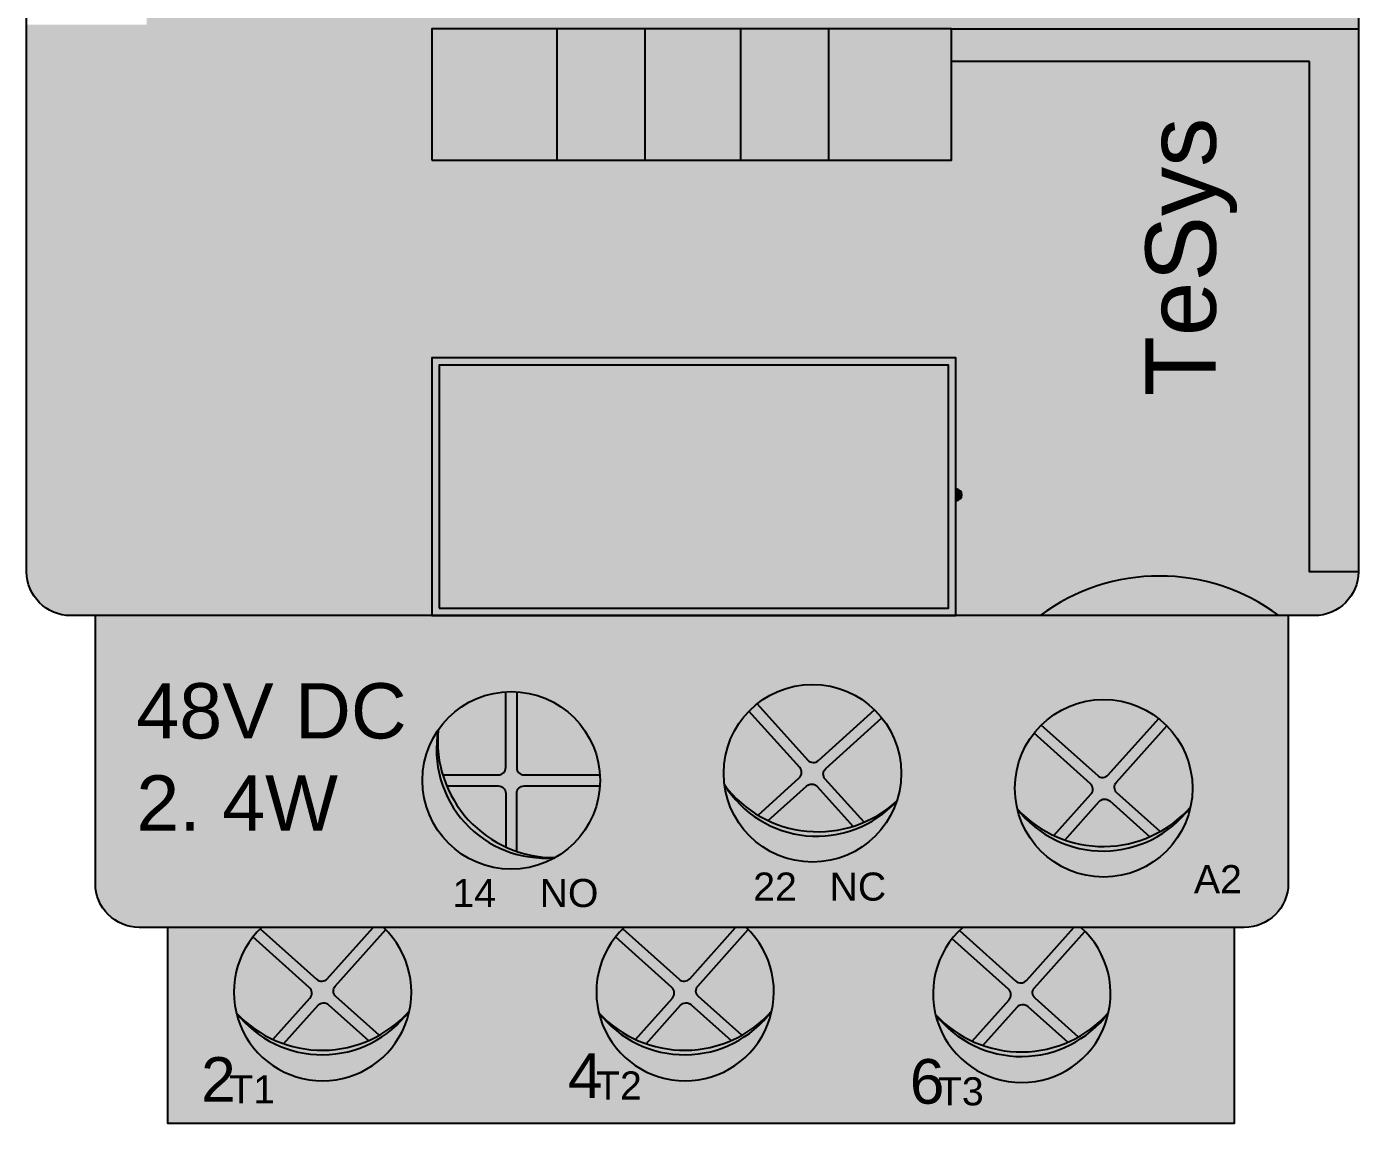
# Model space of a CAD drawing. Header units: millimetres. Extents: x 2499 to 4503, y 2704 to 3691.
# Drawn here: x 4156 to 4224.2, y 2813.1 to 2869.2 of the extents above; entities that cross this region are included whole.
import ezdxf

# ---------------------------------------------------------------- set-up
doc = ezdxf.new("R2010")
doc.units = ezdxf.units.MM
doc.layers.add('Imágenes', color=250, linetype='Continuous')
doc.layers.add('PDF_Imágenes', color=250, linetype='Continuous')
doc.styles.get("Standard").update_dxf_attribs({"font": 'arial.ttf'})

# ---------------------------------------------------------------- blocks, each defined once
blk = doc.blocks.new('CONTAC SNIDER')
at = {"layer": 'PDF_Imágenes', "true_color": 0xffffff}
h = blk.add_hatch(color=7, dxfattribs=at)
h.dxf.hatch_style = 1
h.paths.add_polyline_path([(36.54769154869064, 17.67528299214109, 0.414213562373095), (34.29704719160964, 19.92592734922209), (-29.40240995826844, 19.92592734922209, 0.4142135623730951), (-31.65305431534944, 17.67528299214109), (-31.65305431534944, 4.159073608584094), (-26.08799450143488, 4.159073608584094), (-26.08799450143488, 10.60415603141382), (36.54769154869064, 10.60415603141382)])
h.paths.add_polyline_path([(36.54769154869064, 10.02578870019943), (-25.50962717022048, 10.02578870019943), (-25.50962717022048, 3.5807062773697), (-31.65305431534944, 3.5807062773697), (-31.65305431534944, -24.43544077501292, 0.414213562373095), (-29.40240995826844, -26.68608513209392), (-10.89957336572661, -26.68608513209392), (-10.89957336572661, -13.48547718696545), (15.94003369911843, -13.48547718696545), (15.94003369911843, -20.2012223071838, -1), (15.94003369911843, -20.8002544605738), (15.94003369911843, -26.68608513209392), (20.24397127401517, -26.68608513209392, -0.3313253285287382), (32.48238191329119, -26.68608513209392), (34.29704719160964, -26.68608513209392, 0.4142135623730951), (36.54769154869064, -24.43544077501292)])
h.paths.add_polyline_path([(15.71381363952605, 3.361972386346224), (15.71381363952605, -3.361972386346224), (-10.89957336572661, -3.361972386346224), (-10.89957336572661, 3.361972386346224)], flags=16)
at = {"layer": 'PDF_Imágenes', "true_color": 0x000000}
h = blk.add_hatch(color=18, dxfattribs=at)
h.dxf.hatch_style = 1
h.paths.add_polyline_path([(-4.49890203711584, 3.361972386346224), (-10.89957336572661, 3.361972386346224), (-10.89957336572661, -3.361972386346224), (-4.49890203711584, -3.361972386346224)])
h.paths.add_polyline_path([(15.71381363952605, 3.361972386346224), (9.406796619485249, 3.361972386346224), (9.406796619485249, -3.361972386346224), (15.71381363952605, -3.361972386346224)])
h.paths.add_polyline_path([(4.907894582369408, 3.361972386346224), (0, 3.361972386346224), (0, -3.361972386346224), (4.907894582369408, -3.361972386346224)])
at = {"layer": 'PDF_Imágenes', "true_color": 0x939598}
h = blk.add_hatch(color=252, dxfattribs=at)
h.dxf.hatch_style = 1
h.paths.add_polyline_path([(0, 3.361972386346224), (-4.49890203711584, 3.361972386346224), (-4.49890203711584, -3.361972386346224), (0, -3.361972386346224)])
h.paths.add_polyline_path([(9.406796619485249, 3.361972386346224), (4.907894582369408, 3.361972386346224), (4.907894582369408, -3.361972386346224), (9.406796619485249, -3.361972386346224)])
h = blk.add_hatch(color=252, dxfattribs=at)
h.dxf.hatch_style = 1
h.paths.add_polyline_path([(34.0536554122009, 3.361972386346224), (15.71381363952605, 3.361972386346224), (15.71381363952605, 1.694274268792697), (34.0536554122009, 1.694274268792697)])
h.paths.add_polyline_path([(36.54769154869064, 1.694274268792697), (34.0536554122009, 1.694274268792697), (34.0536554122009, -24.43544077501292), (36.54769154869064, -24.43544077501292)])
h.paths.add_polyline_path([(36.54769154869064, 3.361972386346224), (34.0536554122009, 3.361972386346224), (34.0536554122009, 1.694274268792697), (36.54769154869064, 1.694274268792697)])
at = {"layer": 'PDF_Imágenes', "true_color": 0x000000}
h = blk.add_hatch(color=18, dxfattribs=at)
h.dxf.hatch_style = 1
h.paths.add_polyline_path([(15.94003369911843, -13.48547718696545), (-10.89957336572661, -13.48547718696545), (-10.89957336572661, -26.68608513209392), (15.94003369911843, -26.68608513209392)])
h.paths.add_polyline_path([(-10.5180679481864, -26.30457971455371), (-10.5180679481864, -13.86698260450567), (15.55852828157822, -13.86698260450567), (15.55852828157822, -26.30457971455371)], flags=16)
at = {"layer": 'PDF_Imágenes', "true_color": 0xffffff}
h = blk.add_hatch(color=7, dxfattribs=at)
h.dxf.hatch_style = 1
h.paths.add_polyline_path([(15.55852828157822, -13.86698260450567), (-10.5180679481864, -13.86698260450567), (-10.5180679481864, -26.30457971455371), (15.55852828157822, -26.30457971455371)])
at = {"layer": 'PDF_Imágenes', "true_color": 0x000000}
h = blk.add_hatch(color=18, dxfattribs=at)
h.dxf.hatch_style = 1
h.paths.add_polyline_path([(15.94003369911843, -20.2012223071838), (15.94003369911843, -20.8002544605738, 1)])
at = {"layer": 'PDF_Imágenes', "true_color": 0x939598}
h = blk.add_hatch(color=252, dxfattribs=at)
h.dxf.hatch_style = 1
h.paths.add_polyline_path([(20.24397127401517, -26.68608513209392), (32.48238191329119, -26.68608513209392, 0.3313253285287382)])
at = {"layer": 'PDF_Imágenes', "true_color": 0xffffff}
h = blk.add_hatch(color=7, dxfattribs=at)
h.dxf.hatch_style = 1
h.paths.add_polyline_path([(32.9571968978762, -26.68608513209392), (-28.13401684830933, -26.68608513209392), (-28.13401684830933, -40.40029890824144, 0.414213562373095), (-25.88337249122833, -42.65094326532244), (30.7065525407952, -42.65094326532244, 0.4142135623730951), (32.9571968978762, -40.40029890824144)])
h.paths.add_polyline_path([(-2.289044795706559, -35.12286583492505, -1), (-11.38204560407803, -35.12286583492505, -1)], flags=16)
h.paths.add_polyline_path([(-10.57488177910773, -32.53674366600035, 0.1230608082446394), (-10.14043291523194, -35.40300594809037), (-7.497620774610823, -35.40300594809014, -0.4142135623731698), (-7.115685313057838, -35.78494140964312), (-7.115685313058293, -38.53475990628885, 0.1079322180789611), (-4.623059591840047, -39.07920560591947, -0.4946237551576011)], flags=0)
h.paths.add_polyline_path([(13.13737145566802, -34.75843696096103, -1), (4.044370647296546, -34.75843696096103, -1)], flags=16)
h.paths.add_polyline_path([(4.08306957811601, -35.35037597976157, 0.1230608082445989), (6.328596578990073, -37.1839009382486), (8.287993942621142, -35.41042469594595, -0.4142135623732373), (8.827463540815188, -35.43729375265866), (10.67274709293906, -37.47602629439984, 0.107932218079086), (12.88614913173205, -36.20698905278482, -0.4946237551577497)], flags=0)
h.paths.add_polyline_path([(28.05137956860381, -35.52637798162459, -1), (18.95837876023234, -35.52637798162459, -1)], flags=16)
h.paths.add_polyline_path([(19.08402663227571, -36.58785281143264, 0.1230608082446555), (21.50947736562421, -38.17574261401819), (23.27205634763641, -36.20653684955846, -0.4142135623732187), (23.81136858540594, -36.1766754400735), (25.86030666601346, -38.01062050640712, 0.1079322180789985), (27.92839740632189, -36.51643015849959, -0.494623755157671)], flags=0)
at = {"layer": 'PDF_Imágenes', "true_color": 0x939598}
h = blk.add_hatch(color=252, dxfattribs=at)
h.dxf.hatch_style = 1
h.paths.add_polyline_path([(-7.115685313057838, -30.58500428544403, 0.2299477532307289), (-10.57488177910773, -32.53674366600035, 0.09784516935351205), (-10.34209715971156, -34.84272572175973), (-7.497620774610823, -34.84272572175973, 0.4142135623730951), (-7.115685313057838, -34.46079026020675)])
h.paths.add_polyline_path([(-6.555405086726751, -30.58500428544403), (-6.555405086726751, -34.46079026020675, 0.4142135623730951), (-6.173469625173766, -34.84272572175973), (-2.297683650411273, -34.84272572175973, 0.3785407040820216)])
h.paths.add_polyline_path([(-2.297683650411273, -35.40300594809059), (-6.173469625173766, -35.40300594809014, 0.4142135623731293), (-6.555405086726751, -35.78494140964312), (-6.555405086726751, -38.75828758277135, 0.08363440535004196), (-4.595333746499819, -39.07914168088837, 0.253721517395455)])
h.paths.add_polyline_path([(-7.115685313057838, -35.78494140964312, 0.4142135623731685), (-7.497620774610823, -35.40300594809014), (-10.14043291523194, -35.40300594809037, 0.188537594121321), (-7.115685313058293, -38.53475990628885)])
at = {"layer": 'PDF_Imágenes', "true_color": 0x000000}
h = blk.add_hatch(color=18, dxfattribs=at)
h.dxf.hatch_style = 1
h.paths.add_polyline_path([(-2.297683650411273, -34.84272572175973), (-6.173469625173766, -34.84272572175973, -0.4142135623730951), (-6.555405086726751, -34.46079026020675), (-6.555405086726751, -30.58500428544403, 0.03083762124344507), (-7.115685313057838, -30.58500428544403), (-7.115685313057838, -34.46079026020675, -0.4142135623730951), (-7.497620774610823, -34.84272572175973), (-10.34209715971156, -34.84272572175973, 0.02491563211626919), (-10.14043291523194, -35.40300594809037), (-7.497620774610823, -35.40300594809014, -0.4142135623731688), (-7.115685313057838, -35.78494140964312), (-7.115685313058293, -38.53475990628885, 0.0252405390426765), (-6.555405086726751, -38.75828758277135), (-6.555405086726751, -35.78494140964312, -0.4142135623731293), (-6.173469625173766, -35.40300594809014), (-2.297683650411273, -35.40300594809059, 0.01541514669989986), (-2.289044795706559, -35.12286583492505, 0.01541514669988734)])
at = {"layer": 'PDF_Imágenes', "true_color": 0x939598}
h = blk.add_hatch(color=252, dxfattribs=at)
h.dxf.hatch_style = 1
h.paths.add_polyline_path([(5.338011979166822, -31.58202801674156, 0.2299477532307289), (4.08306957811601, -35.35037597976111, 0.09784516935351205), (5.803101770618014, -36.9038337929212), (7.912014259784428, -34.99502945029394, 0.4142135623730951), (7.938883316496685, -34.45555985210081)])
h.paths.add_polyline_path([(5.753407224819966, -31.20604833390439), (8.35427856214983, -34.07958016926318, 0.4142135623730951), (8.89374816034342, -34.10644922597544), (11.76727999570176, -31.50557788864558, 0.3785407040820216)])
h.paths.add_polyline_path([(12.14325967853893, -31.92097313429826), (9.269727843180135, -34.52184447162813, 0.4142135623731293), (9.242858786467878, -35.06131406982126), (11.23814203688562, -37.26577142161045, 0.08363440535004196), (12.90666234865785, -36.18833604987753, 0.253721517395455)])
h.paths.add_polyline_path([(8.827463540814733, -35.43729375265843, 0.4142135623731685), (8.287993942621142, -35.41042469594618), (6.328596578990528, -37.1839009382486, 0.188537594121321), (10.67274709293906, -37.47602629439984)])
at = {"layer": 'PDF_Imágenes', "true_color": 0x000000}
h = blk.add_hatch(color=18, dxfattribs=at)
h.dxf.hatch_style = 1
h.paths.add_polyline_path([(11.76727999570176, -31.50557788864558), (8.89374816034342, -34.10644922597544, -0.4142135623730951), (8.35427856214983, -34.07958016926318), (5.753407224819966, -31.20604833390439, 0.03083762124344507), (5.338011979166822, -31.58202801674156), (7.938883316496685, -34.45555985210081, -0.4142135623730951), (7.912014259784428, -34.99502945029394), (5.803101770618014, -36.9038337929212, 0.02491563211626919), (6.328596578990528, -37.1839009382486), (8.287993942621142, -35.41042469594618, -0.4142135623731688), (8.827463540814733, -35.43729375265843), (10.67274709293906, -37.47602629439984, 0.0252405390426765), (11.23814203688562, -37.26577142161045), (9.242858786467878, -35.06131406982126, -0.4142135623731293), (9.269727843180135, -34.52184447162813), (12.14325967853893, -31.92097313429826, 0.01541514669989986), (11.96167473774631, -31.70747835194447, 0.01541514669988734)])
at = {"layer": 'PDF_Imágenes', "true_color": 0x939598}
h = blk.add_hatch(color=252, dxfattribs=at)
h.dxf.hatch_style = 1
h.paths.add_polyline_path([(19.93680406286148, -32.70866508018935, 0.2299477532307289), (19.08402663227571, -36.58785281143309, 0.09784516935351205), (20.9575061574842, -37.95233673920075), (22.85458170596849, -35.83286740261292, 0.4142135623730951), (22.82472029648397, -35.29355516484429)])
h.paths.add_polyline_path([(20.31047350980771, -32.29119043852052), (23.1983897434302, -34.87608052317546, 0.4142135623730951), (23.73770198119837, -34.84621911369004), (26.32259206585331, -31.958302880068, 0.3785407040820216)])
h.paths.add_polyline_path([(26.74006670752215, -32.33197232701423), (24.15517662286675, -35.21988856063626, 0.4142135623731293), (24.18503803235217, -35.75920079840444), (26.40053051245013, -37.74222387842292, 0.08363440535004196), (27.9468410595673, -36.49572851022867, 0.253721517395455)])
h.paths.add_polyline_path([(23.81136858540594, -36.17667544007372, 0.4142135623731685), (23.27205634763686, -36.20653684955823), (21.50947736562466, -38.17574261401796, 0.188537594121321), (25.86030666601346, -38.01062050640712)])
at = {"layer": 'PDF_Imágenes', "true_color": 0x000000}
h = blk.add_hatch(color=18, dxfattribs=at)
h.dxf.hatch_style = 1
h.paths.add_polyline_path([(26.32259206585331, -31.958302880068), (23.73770198119837, -34.84621911369004, -0.4142135623730951), (23.1983897434302, -34.87608052317546), (20.31047350980771, -32.29119043852052, 0.03083762124344507), (19.93680406286148, -32.70866508018935), (22.82472029648397, -35.29355516484429, -0.4142135623730951), (22.85458170596849, -35.83286740261292), (20.9575061574842, -37.95233673920075, 0.02491563211626919), (21.50947736562466, -38.17574261401796), (23.27205634763686, -36.20653684955823, -0.4142135623731688), (23.81136858540594, -36.17667544007372), (25.86030666601346, -38.01062050640712, 0.0252405390426765), (26.40053051245013, -37.74222387842292), (24.18503803235217, -35.75920079840444, -0.4142135623731293), (24.15517662286675, -35.21988856063626), (26.74006670752215, -32.33197232701423, 0.01541514669989986), (26.53709092512509, -32.13870064110188, 0.01541514669988734)])
at = {"layer": 'PDF_Imágenes', "true_color": 0x939598}
h = blk.add_hatch(color=252, dxfattribs=at)
h.dxf.hatch_style = 1
h.paths.add_polyline_path([(-10.57488177910773, -32.53674366600035, 0.15243078360868), (-11.38204560407803, -35.12286583492505, 0.574563329563881), (-4.595333746499819, -39.07914168088837, -0.001159392096414474), (-4.623059591840047, -39.07920560591947, -0.4946237551576068)])
at = {"layer": 'PDF_Imágenes', "true_color": 0x000000}
h = blk.add_hatch(color=18, dxfattribs=at)
h.dxf.hatch_style = 1
h.paths.add_polyline_path([(-10.57488177910773, -32.53674366600035, 0.4946276435910013), (-4.622990317814129, -39.07919963046788, -0.4421596273432086)])
at = {"layer": 'PDF_Imágenes', "true_color": 0x939598}
h = blk.add_hatch(color=252, dxfattribs=at)
h.dxf.hatch_style = 1
h.paths.add_polyline_path([(4.08306957811601, -35.35037597976111, 0.15243078360868), (5.220067365218711, -37.80939556997714, 0.574563329563881), (12.90666234865785, -36.18833604987753, -0.001159392096414474), (12.88614913173024, -36.20698905278618, -0.4946237551576068)])
at = {"layer": 'PDF_Imágenes', "true_color": 0x000000}
h = blk.add_hatch(color=18, dxfattribs=at)
h.dxf.hatch_style = 1
h.paths.add_polyline_path([(4.08306957811601, -35.35037597976111, 0.4946276435910013), (12.88619648205849, -36.20693813576486, -0.4421596273432086)])
at = {"layer": 'PDF_Imágenes', "true_color": 0x939598}
h = blk.add_hatch(color=252, dxfattribs=at)
h.dxf.hatch_style = 1
h.paths.add_polyline_path([(19.08402663227571, -36.58785281143309, 0.15243078360868), (20.47266740371106, -38.91405532214731, 0.574563329563881), (27.9468410595673, -36.49572851022867, -0.001159392096414474), (27.92839740632144, -36.5164301585005, -0.4946237551576068)])
at = {"layer": 'PDF_Imágenes', "true_color": 0x000000}
h = blk.add_hatch(color=18, dxfattribs=at)
h.dxf.hatch_style = 1
h.paths.add_polyline_path([(19.08402663227571, -36.58785281143309, 0.4946276435910013), (27.92843915505091, -36.51637455597984, -0.4421596273432086)])
at = {"layer": 'PDF_Imágenes', "true_color": 0x636466}
h = blk.add_hatch(color=251, dxfattribs=at)
h.dxf.hatch_style = 1
h.paths.add_polyline_path([(-1.049124531297821, -42.65094326532244), (-13.37693300963474, -42.65094326532244, -2.518156192308299), (-19.61511617081169, -42.65094326532244), (-24.42543376014874, -42.65094326532244), (-24.42543376014874, -52.68341828967505), (30.18579521740685, -52.68341828967505), (30.18579521740685, -42.65094326532244), (22.33508065312799, -42.65094326532244, -2.626153478165453), (16.28706822840468, -42.65094326532244), (5.189058629879128, -42.65094326532244, -2.5181561923083)])
at = {"layer": 'PDF_Imágenes', "true_color": 0x939598}
h = blk.add_hatch(color=252, dxfattribs=at)
h.dxf.hatch_style = 1
h.paths.add_polyline_path([(-20.06409969178003, -43.14108973773682, 0.2299477532307289), (-20.9168771223658, -47.02027746898057, 0.09784516935351205), (-19.04339759715731, -48.38476139674822), (-17.14632204867303, -46.26529206016039, 0.4142135623730951), (-17.17618345815754, -45.72597982239176)])
h.paths.add_polyline_path([(-13.26083704711937, -42.7643969845617), (-15.84572713177477, -45.65231321818374, 0.4142135623731293), (-15.81586572228935, -46.19162545595191), (-13.60037324219138, -48.17464853597039, 0.08363440535004196), (-12.05406269507421, -46.92815316777614, 0.253721517395455)])
h.paths.add_polyline_path([(-16.18953516923557, -46.60910009762119, 0.4142135623731685), (-16.72884740700465, -46.63896150710571), (-18.49142638901685, -48.60816727156543, 0.188537594121321), (-14.14059708862806, -48.44304516395459)])
at = {"layer": 'PDF_Imágenes', "true_color": 0x000000}
h = blk.add_hatch(color=18, dxfattribs=at)
h.dxf.hatch_style = 1
edge = h.paths.add_edge_path()
edge.add_line((-13.3769330096352, -42.65094326532244), (-13.91122324161961, -42.65094326532244))
edge.add_line((-13.91122324161961, -42.65094326532244), (-16.26320177344314, -45.27864377123751))
edge.add_arc((-16.54778859706994, -45.02391835709614), 0.381935461552714, 228.1691984332424, 318.1691984332424, ccw=False)
edge.add_line((-16.80251401121131, -45.30850518072293), (-19.69043024483381, -42.72361509606799))
edge.add_arc((-16.4960245902148, -45.95880263918002), 4.546500404197622, 134.6365868438889, 141.7018100224939)
edge.add_line((-20.06409969178003, -43.14108973773682), (-17.17618345815754, -45.72597982239176))
edge.add_arc((-17.43090887229937, -46.01056664601833), 0.3819354615528479, -41.8308015668793, 48.169198433168674, ccw=False)
edge.add_line((-17.14632204867303, -46.26529206016039), (-19.04339759715731, -48.38476139674822))
edge.add_arc((-16.5271799780262, -42.96149989832975), 5.978554707205913, 245.1102274307558, 250.8192885093302)
edge.add_line((-18.49142638901685, -48.60816727156543), (-16.72884740700465, -46.63896150710571))
edge.add_arc((-16.44426058337785, -46.89368692124867), 0.3819354615537754, 48.16919843320892, 138.1691984330645, ccw=False)
edge.add_line((-16.18953516923557, -46.60910009762119), (-14.14059708862806, -48.44304516395459))
edge.add_arc((-16.52717997800028, -42.96149989838091), 5.978554707149343, 293.5275892322637, 299.311066691477)
edge.add_line((-13.60037324219138, -48.17464853597039), (-15.81586572228935, -46.19162545595191))
edge.add_arc((-15.56114030814888, -45.90703863232534), 0.381935461551938, 138.1691984331513, 228.1691984333213, ccw=False)
edge.add_line((-15.84572713177477, -45.65231321818396), (-13.26083704711937, -42.7643969845617))
edge.add_arc((-16.49602459012976, -45.95880263907748), 4.546500404052772, 44.63658684386316, 46.68236687073446)
at = {"layer": 'PDF_Imágenes', "true_color": 0x939598}
h = blk.add_hatch(color=252, dxfattribs=at)
h.dxf.hatch_style = 1
h.paths.add_polyline_path([(-13.91122324162006, -42.65094326532244), (-19.61511617081169, -42.65094326532244, 0.005755084786979856), (-19.69043024483381, -42.72361509606799), (-16.80251401121177, -45.3085051807227, 0.4142135623730778), (-16.2632017734436, -45.27864377123774)])
h = blk.add_hatch(color=252, dxfattribs=at)
h.dxf.hatch_style = 1
h.paths.add_polyline_path([(-1.498108052266161, -43.14108973773682, 0.2299477532307289), (-2.350885482851936, -47.02027746898057, 0.09784516935351205), (-0.4774059576434411, -48.38476139674822), (1.41966959084084, -46.26529206016039, 0.4142135623730951), (1.389808181356329, -45.72597982239176)])
h.paths.add_polyline_path([(5.305154592394501, -42.7643969845617), (2.720264507739103, -45.65231321818374, 0.4142135623731293), (2.750125917224523, -46.19162545595191), (4.965618397322487, -48.17464853597039, 0.08363440535004196), (6.51192894443966, -46.92815316777614, 0.253721517395455)])
h.paths.add_polyline_path([(2.376456470278299, -46.60910009762119, 0.4142135623731685), (1.837144232509218, -46.63896150710571), (0.07456525049701668, -48.60816727156543, 0.188537594121321), (4.425394550885812, -48.44304516395459)])
edge = h.paths.add_edge_path()
edge.add_line((4.654768397893804, -42.65094326532244), (-1.049124531298276, -42.65094326532244))
edge.add_arc((2.069967049290426, -45.95880263917184), 4.546500404185734, 133.3176331293148, 134.6365868438839)
edge.add_line((-1.124438605319938, -42.72361509606799), (1.763477628302553, -45.30850518072293))
edge.add_arc((2.018203042443929, -45.02391835709545), 0.3819354615532222, 228.1691984333106, 318.1691984332116)
edge.add_line((2.30278986607118, -45.27864377123728), (4.654768397893804, -42.65094326532244))
at = {"layer": 'PDF_Imágenes', "true_color": 0x000000}
h = blk.add_hatch(color=18, dxfattribs=at)
h.dxf.hatch_style = 1
edge = h.paths.add_edge_path()
edge.add_line((5.189058629878673, -42.65094326532221), (4.654768397893804, -42.65094326532221))
edge.add_line((4.654768397893804, -42.65094326532221), (2.302789866070725, -45.27864377123751))
edge.add_arc((2.018203042444384, -45.02391835709659), 0.3819354615520718, 228.1691984331969, 318.1691984332477, ccw=False)
edge.add_line((1.763477628303008, -45.3085051807227), (-1.124438605319938, -42.72361509606799))
edge.add_arc((2.069967049299066, -45.95880263918002), 4.546500404197622, 134.6365868438889, 141.7018100224939)
edge.add_line((-1.498108052266161, -43.14108973773682), (1.389808181356329, -45.72597982239176))
edge.add_arc((1.135082767214499, -46.01056664601833), 0.3819354615528479, -41.8308015668793, 48.169198433168674, ccw=False)
edge.add_line((1.419669590841295, -46.26529206016039), (-0.4774059576434411, -48.38476139674822))
edge.add_arc((2.038811661487671, -42.96149989832975), 5.978554707205913, 245.1102274307558, 250.8192885093302)
edge.add_line((0.07456525049701668, -48.60816727156543), (1.837144232509218, -46.63896150710571))
edge.add_arc((2.121731056136014, -46.89368692124754), 0.3819354615530173, 48.169198433044414, 138.1691984331916, ccw=False)
edge.add_line((2.376456470278754, -46.60910009762142), (4.425394550885812, -48.44304516395459))
edge.add_arc((2.038811661513591, -42.96149989838091), 5.978554707149343, 293.5275892322637, 299.311066691477)
edge.add_line((4.965618397322487, -48.17464853597039), (2.750125917224523, -46.19162545595191))
edge.add_arc((3.004851331364989, -45.90703863232511), 0.3819354615521074, 138.1691984331513, 228.169198433344, ccw=False)
edge.add_line((2.720264507739103, -45.65231321818374), (5.305154592394501, -42.7643969845617))
edge.add_arc((2.069967049384104, -45.95880263907748), 4.546500404052772, 44.63658684386316, 46.68236687073642)
at = {"layer": 'PDF_Imágenes', "true_color": 0x939598}
h = blk.add_hatch(color=252, dxfattribs=at)
h.dxf.hatch_style = 1
h.paths.add_polyline_path([(15.74299933920975, -43.22823439228864, 0.2299477532307289), (14.89022190862397, -47.10742212353239, 0.09784516935351205), (16.76370143383247, -48.47190605130004), (18.66077698231675, -46.35243671471221, 0.4142135623730951), (18.63091557283224, -45.81312447694359)])
h.paths.add_polyline_path([(22.54626198387041, -42.85154163911352), (19.96137189921501, -45.73945787273556, 0.4142135623731293), (19.99123330870043, -46.27877011050373), (22.20672578879839, -48.26179319052221, 0.08363440535004196), (23.75303633591557, -47.01529782232797, 0.253721517395455)])
h.paths.add_polyline_path([(19.61756386175421, -46.69624475217302, 0.4142135623731685), (19.07825162398512, -46.72610616165753), (17.31567264197292, -48.69531192611726, 0.188537594121321), (21.66650194236172, -48.53018981850641)])
edge = h.paths.add_edge_path()
edge.add_line((21.9738764428721, -42.65094326532244), (16.28706822840513, -42.65094326532244))
edge.add_arc((19.31107444076633, -46.04594729372366), 4.546500404185734, 131.6921711243961, 134.6365868438839)
edge.add_line((16.11666878615597, -42.81075975061981), (19.00458501977846, -45.39564983527475))
edge.add_arc((19.25931043391984, -45.11106301164796), 0.381935461552714, 228.1691984332423, 318.1691984332423)
edge.add_line((19.54389725754663, -45.36578842578933), (21.9738764428721, -42.65094326532244))
at = {"layer": 'PDF_Imágenes', "true_color": 0x000000}
h = blk.add_hatch(color=18, dxfattribs=at)
h.dxf.hatch_style = 1
edge = h.paths.add_edge_path()
edge.add_line((22.33508065312753, -42.65094326532244), (21.97387644287164, -42.65094326532244))
edge.add_line((21.97387644287164, -42.65094326532244), (19.54389725754663, -45.36578842578933))
edge.add_arc((19.25931043391984, -45.11106301164796), 0.381935461552714, 228.1691984332424, 318.1691984332424, ccw=False)
edge.add_line((19.00458501977846, -45.39564983527475), (16.11666878615597, -42.81075975061981))
edge.add_arc((19.31107444077497, -46.04594729373184), 4.546500404197622, 134.6365868438889, 141.7018100224939)
edge.add_line((15.74299933920975, -43.22823439228864), (18.63091557283224, -45.81312447694359))
edge.add_arc((18.37619015869041, -46.09771130057015), 0.3819354615528479, -41.8308015668793, 48.169198433168674, ccw=False)
edge.add_line((18.66077698231675, -46.35243671471221), (16.76370143383247, -48.47190605130004))
edge.add_arc((19.27991905296358, -43.04864455288157), 5.978554707205913, 245.1102274307558, 250.8192885093302)
edge.add_line((17.31567264197292, -48.69531192611726), (19.07825162398512, -46.72610616165753))
edge.add_arc((19.36283844761192, -46.98083157580049), 0.3819354615537754, 48.16919843320892, 138.1691984330645, ccw=False)
edge.add_line((19.61756386175421, -46.69624475217302), (21.66650194236172, -48.53018981850641))
edge.add_arc((19.2799190529895, -43.04864455293273), 5.978554707149343, 293.5275892322637, 299.311066691477)
edge.add_line((22.20672578879839, -48.26179319052221), (19.99123330870043, -46.27877011050373))
edge.add_arc((20.2459587228409, -45.99418328687716), 0.381935461551938, 138.1691984331513, 228.1691984333213, ccw=False)
edge.add_line((19.96137189921501, -45.73945787273578), (22.54626198387041, -42.85154163911352))
edge.add_arc((19.31107444086001, -46.0459472936293), 4.546500404052772, 44.63658684386316, 48.30782887569363)
at = {"layer": 'PDF_Imágenes', "true_color": 0x939598}
h = blk.add_hatch(color=252, dxfattribs=at)
h.dxf.hatch_style = 1
h.paths.add_polyline_path([(-20.9168771223658, -47.02027746898057, 0.15243078360868), (-19.52823635093046, -49.34647997969478, 0.574563329563881), (-12.05406269507421, -46.92815316777614, -0.001159392096414474), (-12.07250634832008, -46.94885481604797, -0.4946237551576068)])
at = {"layer": 'PDF_Imágenes', "true_color": 0x000000}
h = blk.add_hatch(color=18, dxfattribs=at)
h.dxf.hatch_style = 1
h.paths.add_polyline_path([(-20.9168771223658, -47.02027746898057, 0.4946276435910013), (-12.0724645995906, -46.94879921352731, -0.4421596273432086)])
at = {"layer": 'PDF_Imágenes', "true_color": 0x939598}
h = blk.add_hatch(color=252, dxfattribs=at)
h.dxf.hatch_style = 1
h.paths.add_polyline_path([(-2.350885482851936, -47.02027746898057, 0.15243078360868), (-0.962244711416588, -49.34647997969478, 0.574563329563881), (6.51192894443966, -46.92815316777614, -0.001159392096414474), (6.493485291193792, -46.94885481604797, -0.4946237551576068)])
at = {"layer": 'PDF_Imágenes', "true_color": 0x000000}
h = blk.add_hatch(color=18, dxfattribs=at)
h.dxf.hatch_style = 1
h.paths.add_polyline_path([(-2.350885482851936, -47.02027746898057, 0.4946276435910013), (6.493527039923265, -46.94879921352731, -0.4421596273432086)])
at = {"layer": 'PDF_Imágenes', "true_color": 0x939598}
h = blk.add_hatch(color=252, dxfattribs=at)
h.dxf.hatch_style = 1
h.paths.add_polyline_path([(14.89022190862397, -47.10742212353239, 0.15243078360868), (16.27886268005932, -49.4336246342466, 0.574563329563881), (23.75303633591557, -47.01529782232797, -0.001159392096414474), (23.7345926826697, -47.03599947059979, -0.4946237551576068)])
at = {"layer": 'PDF_Imágenes', "true_color": 0x000000}
h = blk.add_hatch(color=18, dxfattribs=at)
h.dxf.hatch_style = 1
h.paths.add_polyline_path([(14.89022190862397, -47.10742212353239, 0.4946276435910013), (23.73463443139917, -47.03594386807913, -0.4421596273432086)])
at = {"layer": 'PDF_Imágenes'}
for p, q in [((-4.49890203711584, 3.361972386346224), (-4.49890203711584, -3.361972386346224)), ((0, 3.361972386346224), (0, -3.361972386346224)), ((4.907894582369408, 3.361972386346224), (4.907894582369408, -3.361972386346224)), ((9.406796619485249, 3.361972386346224), (9.406796619485249, -3.361972386346224))]:
    blk.add_line(p, q, dxfattribs=at)
blk.add_lwpolyline([(-29.40240995826844, 19.92592734922209), (34.29704719160964, 19.92592734922209, -0.414213562373095), (36.54769154869064, 17.67528299214086), (36.54769154869064, -24.43544077501269, -0.414213562373095), (34.29704719160964, -26.68608513209392), (-29.40240995826844, -26.68608513209392, -0.414213562373095), (-31.65305431534944, -24.43544077501269), (-31.65305431534944, 17.67528299214086, -0.414213562373095)], format="xyb", close=True, dxfattribs=at)
for points in [[(-10.89957336572661, -3.361972386346224), (15.71381363952605, -3.361972386346224), (15.71381363952605, 3.361972386346224), (-10.89957336572661, 3.361972386346224)], [(-10.89957336572661, -26.68608513209392), (15.94003369911843, -26.68608513209392), (15.94003369911843, -13.48547718696545), (-10.89957336572661, -13.48547718696545)], [(-10.5180679481864, -26.30457971455371), (15.55852828157822, -26.30457971455371), (15.55852828157822, -13.86698260450567), (-10.5180679481864, -13.86698260450567)]]:
    blk.add_lwpolyline(points, close=True, dxfattribs=at)
for points in [[(34.0536554122009, 1.694274268792697), (15.71381363952605, 1.694274268792697), (15.71381363952605, 3.361972386346224), (36.54769154869064, 3.361972386346224), (36.54769154869064, 1.694274268792697)], [(34.0536554122009, 3.361972386346224), (36.54769154869064, 3.361972386346224), (36.54769154869064, -24.43544077501292), (34.0536554122009, -24.43544077501292), (34.0536554122009, 1.694274268792697)], [(30.18579521740685, -42.65094326532244), (30.18579521740685, -52.68341828967505), (-24.42543376014874, -52.68341828967505), (-24.42543376014874, -42.65094326532244)]]:
    blk.add_lwpolyline(points, dxfattribs=at)
for points in [[(32.9571968978762, -26.68608513209392), (32.9571968978762, -40.40029890824121, -0.414213562373095), (30.7065525407952, -42.65094326532244), (-25.88337249122833, -42.65094326532244, -0.414213562373095), (-28.13401684830933, -40.40029890824121), (-28.13401684830933, -26.68608513209392)], [(-10.34209805494538, -34.84272572175973), (-7.497620774610823, -34.84272572175973, 0.414213562373095), (-7.115685313057838, -34.46079026020675), (-7.115685313057838, -30.58500428544403)], [(-6.555405086726751, -30.58500428544403), (-6.555405086726751, -34.46079026020675, 0.414213562373095), (-6.173469625173766, -34.84272572175973), (-2.297683650411273, -34.84272572175973)], [(5.753407224819966, -31.20604833390439), (8.35427856214983, -34.07958016926318, 0.414213562373095), (8.89374816034342, -34.10644922597544), (11.76727999570176, -31.50557788864558)], [(5.803101106886061, -36.90383439367338), (7.912014259784428, -34.99502945029394, 0.414213562373095), (7.938883316496685, -34.45555985210081), (5.338011979166822, -31.58202801674156)], [(11.23813985500192, -37.26576901099065), (9.242858786467878, -35.06131406982126, -0.4142135623731263), (9.269727843180135, -34.52184447162813), (12.14325967853893, -31.92097313429826)], [(20.31047350980771, -32.29119043852052), (23.1983897434302, -34.87608052317546, 0.414213562373095), (23.73770198119837, -34.84621911369004), (26.32259206585331, -31.958302880068)], [(20.95750556042276, -37.95233740625508), (22.85458170596849, -35.83286740261292, 0.414213562373095), (22.82472029648397, -35.29355516484429), (19.93680406286148, -32.70866508018935)], [(26.4005280897627, -37.74222170994608), (24.18503803235217, -35.75920079840444, -0.4142135623731263), (24.15517662286675, -35.21988856063626), (26.74006670752215, -32.33197232701423)], [(-10.14043381888177, -35.40300594809037), (-7.497620774610823, -35.40300594809014, -0.4142135623731418), (-7.115685313057838, -35.78494140964312), (-7.115685313058293, -38.53475736956284)], [(-6.555405086726751, -38.75828433135553), (-6.555405086726751, -35.78494140964312, -0.4142135623731263), (-6.173469625173766, -35.40300594809014), (-2.297683650411273, -35.40300594809059)], [(6.328595909018986, -37.18390154464828), (8.287993942621142, -35.41042469594618, -0.4142135623731418), (8.827463540814733, -35.43729375265843), (10.67274539065238, -37.4760244136553)], [(21.50947676295027, -38.17574328734372), (23.27205634763686, -36.20653684955823, -0.4142135623731418), (23.81136858540594, -36.17667544007372), (25.86030477585427, -38.01061881458054)], [(-19.69043024483381, -42.72361509606799), (-16.80251401121131, -45.30850518072293, 0.414213562373095), (-16.26320177344314, -45.27864377123751), (-13.91122324162006, -42.65094326532244)], [(-13.60037566487881, -48.17464636749355), (-15.81586572228935, -46.19162545595191, -0.4142135623731263), (-15.84572713177477, -45.65231321818374), (-13.26083704711937, -42.7643969845617)], [(-1.124438605319938, -42.72361509606799), (1.763477628302553, -45.30850518072293, 0.414213562373095), (2.302789866070725, -45.27864377123751), (4.654768397893804, -42.65094326532244)], [(4.965615974635057, -48.17464636749355), (2.750125917224523, -46.19162545595191, -0.4142135623731263), (2.720264507739103, -45.65231321818374), (5.305154592394501, -42.7643969845617)], [(16.11666878615597, -42.81075975061981), (19.00458501977846, -45.39564983527475, 0.414213562373095), (19.54389725754663, -45.36578842578933), (21.97387644287164, -42.65094326532244)], [(22.20672336611096, -48.26179102204537), (19.99123330870043, -46.27877011050373, -0.4142135623731263), (19.96137189921501, -45.73945787273556), (22.54626198387041, -42.85154163911352)], [(-19.04339819421875, -48.38476206380255), (-17.14632204867303, -46.26529206016039, 0.414213562373095), (-17.17618345815754, -45.72597982239176), (-20.06409969178003, -43.14108973773682)], [(-0.4774065547048849, -48.38476206380255), (1.41966959084084, -46.26529206016039, 0.414213562373095), (1.389808181356329, -45.72597982239176), (-1.498108052266161, -43.14108973773682)], [(16.76370083677102, -48.47190671835438), (18.66077698231675, -46.35243671471221, 0.414213562373095), (18.63091557283224, -45.81312447694359), (15.74299933920975, -43.22823439228864)], [(-18.49142699169124, -48.60816794489119), (-16.72884740700465, -46.63896150710571, -0.4142135623731418), (-16.18953516923557, -46.60910009762119), (-14.14059897878724, -48.44304347212801)], [(0.07456464782262628, -48.60816794489119), (1.837144232509218, -46.63896150710571, -0.4142135623731418), (2.376456470278299, -46.60910009762119), (4.425392660726629, -48.44304347212801)], [(17.31567203929853, -48.69531259944301), (19.07825162398512, -46.72610616165753, -0.4142135623731418), (19.61756386175421, -46.69624475217302), (21.66650005220254, -48.53018812667983)]]:
    blk.add_lwpolyline(points, format="xyb", dxfattribs=at)
for centre in [(-6.835545199892294, -35.12286583492505), (8.590871051482281, -34.75843696096103), (23.50487916441807, -35.52637798162459)]:
    blk.add_circle(centre, 4.546500404185919, dxfattribs=at)
for centre, radius, start, end in [((15.94003369911843, -20.5007383838788), 0.2995160766949994, 270, 90), ((26.36317659365295, -34.90679763283765), 10.24816021360749, 53.33731731599563, 126.6626826840044), ((-5.101197793809206, -33.53569544627771), 5.564092111947179, 169.6572977505897, 274.9303845757582), ((-4.622980820648991, -33.10065089923705), 5.97855470720129, 174.5877212415849, 270.2649580688979), ((8.874259588552377, -31.77439853703413), 5.97855470720129, 216.7363790036795, 312.4136158309718), ((8.811646016672057, -32.41785387499044), 5.564092111947179, 211.8059555126641, 317.0790423378282), ((23.47372377661577, -32.52907524078773), 5.97855470720129, 222.7569196747888, 318.4341565020932), ((23.47894436868273, -33.1755487334749), 5.564092111947179, 217.8264961837758, 323.0995830089395), ((-16.49602459022344, -45.95880263917206), 4.546500404185919, 133.317633129301, 46.68236687069904), ((2.069967049290426, -45.95880263917206), 4.546500404185919, 133.317633129301, 46.68236687069904), ((19.31107444076633, -46.04594729372388), 4.546500404185919, 131.6921711244049, 48.30782887559513), ((-16.52717997802574, -42.96149989833521), 5.97855470720129, 222.7569196747888, 318.4341565020932), ((-16.52195938595878, -43.60797339102237), 5.564092111947179, 217.8264961837758, 323.0995830089395), ((2.038811661488126, -42.96149989833521), 5.97855470720129, 222.7569196747888, 318.4341565020932), ((2.044032253555088, -43.60797339102237), 5.564092111947179, 217.8264961837758, 323.0995830089395), ((19.27991905296403, -43.04864455288703), 5.97855470720129, 222.7569196747888, 318.4341565020932), ((19.28513964503099, -43.69511804557419), 5.564092111947179, 217.8264961837758, 323.0995830089395)]:
    blk.add_arc(centre, radius, start, end, dxfattribs=at)
at = {"layer": 'PDF_Imágenes', "insert": (25.64582506177612, -15.45436940390164), "char_height": 3.602432955895604, "attachment_point": 1, "rotation": 90}
blk.add_mtext_dynamic_manual_height_columns('TeSys', width=48.9059413316417, gutter_width=18.01216477947802, heights=[16.91048279788674], dxfattribs=at)
at = {"layer": 'PDF_Imágenes', "attachment_point": 1}
for s, width, gutter_width, heights, insert, char_height in [('48V DC 2. 4W', 14.20969797584271, 14.1520798803649, [13.28649311735672], (-26.03501673267465, -30.14598888313049), 2.830415976072981), ('A2', 7.217824006561633, 7.188556862850408, [6.748881584148227], (28.12673920296811, -39.46072040815352), 1.437711372570082), ('14    NO', 12.24908055778748, 7.188556862850408, [6.748881584148227], (-9.84769704969358, -40.16977084806467), 1.437711372570082), ('22   NC', 7.217824006561633, 7.188556862850408, [6.748881584148227], (5.557826778601338, -39.84142745501026), 1.437711372570082), ('4', 11.47085066637346, 11.42433816695015, [10.72558886811661], (-3.935444499225468, -49.09481930090124), 2.28486763339003), ('2', 11.47085066637346, 11.42433816695015, [10.72558886811661], (-22.71953918757163, -49.29190182226898), 2.28486763339003), ('6', 11.47085066637346, 11.42433816695015, [10.72558886811661], (13.57564910757992, -49.39257265274728), 2.28486763339003), ('T1', 7.217824006561633, 7.188556862850408, [6.748881584148227], (-21.27760203693879, -50.22255802711652), 1.437711372570082), ('T2', 7.217824006561633, 7.188556862850408, [6.748881584148227], (-2.49350734859263, -50.02547550574877), 1.437711372570082), ('T3', 7.217824006561633, 7.188556862850408, [6.748881584148227], (15.01758625821276, -50.32322885759481), 1.437711372570082)]:
    blk.add_mtext_dynamic_manual_height_columns(s, width=width, gutter_width=gutter_width, heights=heights, dxfattribs=dict(at, insert=insert, char_height=char_height))

msp = doc.modelspace()

# ---------------------------------------------------------------- block references
at = {"layer": 'Imágenes'}
msp.add_blockref('CONTAC SNIDER', (4187.628819531578, 2865.773708035197), dxfattribs=at)

doc.saveas('drawing.dxf')
